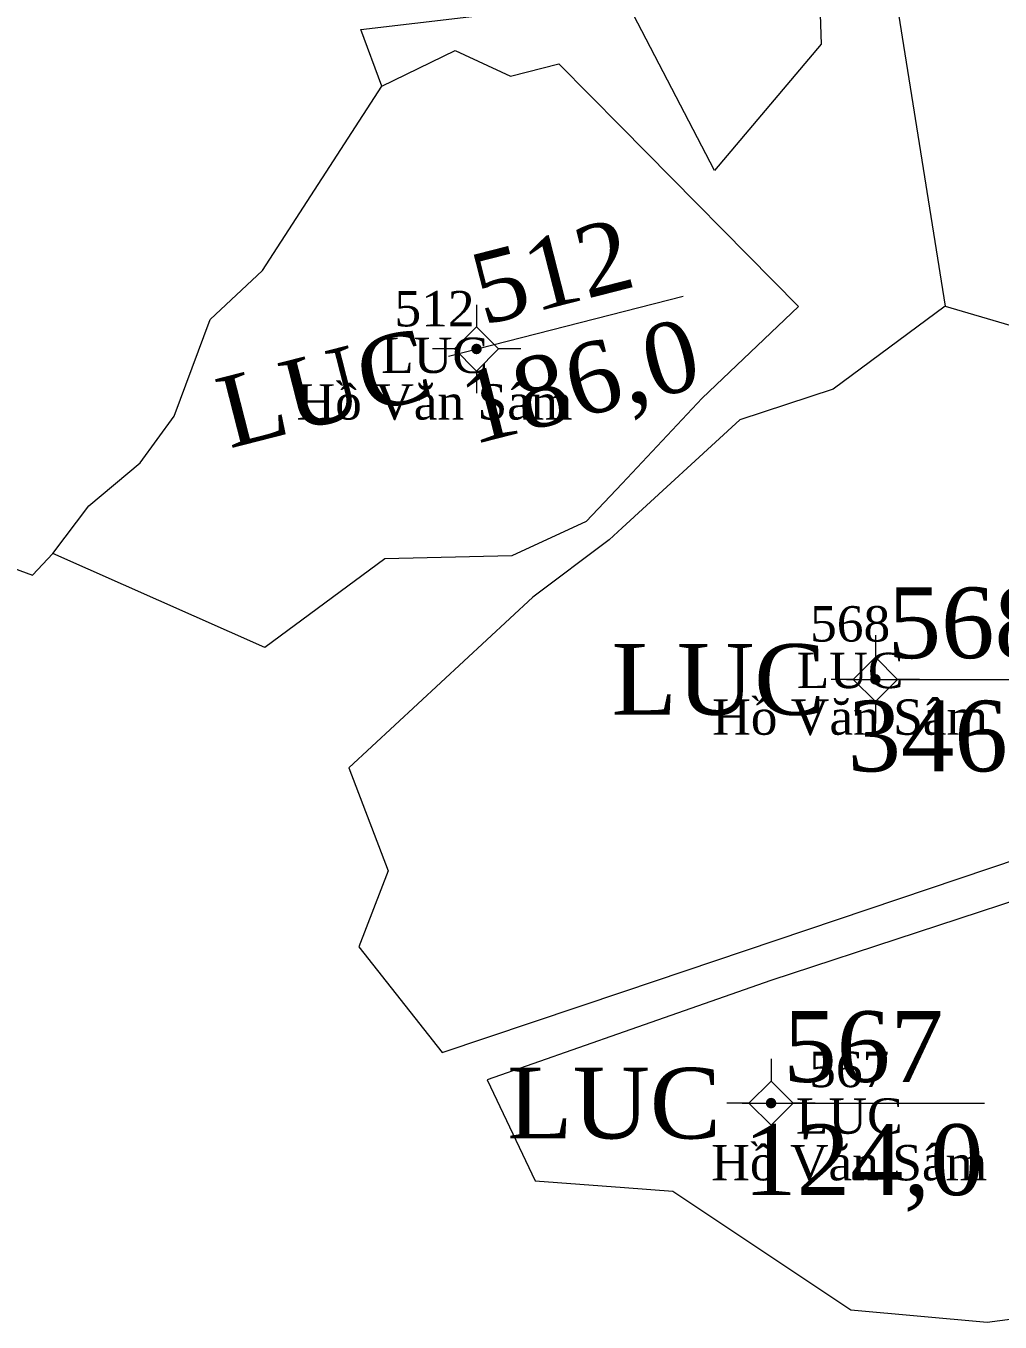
# Model space of a CAD drawing. Header units: metres. Extents: x 543340 to 549474, y 1840490 to 1845220.
# Drawn here: x 546853.87 to 546881.42, y 1842431.83 to 1842468.47 of the extents above; entities that cross this region are included whole.
import ezdxf
from ezdxf.enums import TextEntityAlignment as Align

# ---------------------------------------------------------------- set-up
doc = ezdxf.new("R2010")
doc.units = ezdxf.units.M
doc.header["$MEASUREMENT"] = 0
for name, color, linetype, lineweight in [('Level 10', 7, 'Continuous', 0), ('Level 11', 7, 'Continuous', 0), ('Level 13', 7, 'Continuous', 0), ('Level 15', 7, 'Continuous', 0), ('Level 2', 7, 'Continuous', 0), ('Level 4', 7, 'Continuous', 0)]:
    doc.layers.add(name, color=color, linetype=linetype, lineweight=lineweight)
doc.styles.add('Style-Times New Roman', font='times.ttf')

# ---------------------------------------------------------------- blocks, each defined once
blk = doc.blocks.new('CENTRD')
at = {"layer": 'Level 11', "linetype": 'Continuous', "lineweight": 0}
h = blk.add_hatch(color=1, dxfattribs=at)
edge = h.paths.add_edge_path()
edge.add_arc((0, 0), 1.5, 0, 360)
at = {"layer": 'Level 11', "color": 1, "linetype": 'Continuous', "lineweight": 0}
for p, q in [((0, 12.5), (0, 6.25)), ((0, 6.25), (-6.25, 0)), ((6.25, 0), (0, 6.25)), ((-6.25, 0), (-12.5, 0)), ((-6.25, 0), (0, -6.25)), ((0, -6.25), (6.25, 0)), ((12.5, 0), (6.25, 0)), ((0, -6.25), (0, -12.5))]:
    blk.add_line(p, q, dxfattribs=at)
blk = doc.blocks.new('N_THUA_46')
at = {"layer": 'Level 13', "color": 1, "linetype": 'Continuous', "lineweight": 0}
blk.add_line((-0.795, -0.203), (5.847, 1.494), dxfattribs=at)
at = {"layer": 'Level 13', "color": 5, "linetype": 'Continuous', "lineweight": 0, "style": 'Style-Times New Roman'}
blk.add_text('512', height=2, rotation=14.3311, dxfattribs=at).set_placement((2.13, 2.196), align=Align.MIDDLE_CENTER)
at = {"layer": 'Level 2', "color": 3, "linetype": 'Continuous', "lineweight": 0, "style": 'Style-Times New Roman'}
blk.add_text('LUC', height=2, rotation=14.3311, dxfattribs=at).set_placement((-1.377, -0.352), align=Align.MIDDLE_RIGHT)
at = {"layer": 'Level 4', "color": 1, "linetype": 'Continuous', "lineweight": 0, "style": 'Style-Times New Roman'}
blk.add_text('186,0', height=2, rotation=14.3311, dxfattribs=at).set_placement((2.922, -0.905), align=Align.MIDDLE_CENTER)
blk = doc.blocks.new('N_THUA_51')
at = {"layer": 'Level 13', "color": 1, "linetype": 'Continuous', "lineweight": 0}
blk.add_line((-0.816, 0), (6.04, 0), dxfattribs=at)
at = {"layer": 'Level 13', "color": 5, "linetype": 'Continuous', "lineweight": 0, "style": 'Style-Times New Roman'}
blk.add_text('567', height=2, dxfattribs=at).set_placement((2.612, 1.6), align=Align.MIDDLE_CENTER)
at = {"layer": 'Level 2', "color": 3, "linetype": 'Continuous', "lineweight": 0, "style": 'Style-Times New Roman'}
blk.add_text('LUC', height=2, dxfattribs=at).set_placement((-1.416, 0), align=Align.MIDDLE_RIGHT)
at = {"layer": 'Level 4', "color": 1, "linetype": 'Continuous', "lineweight": 0, "style": 'Style-Times New Roman'}
blk.add_text('124,0', height=2, dxfattribs=at).set_placement((2.612, -1.6), align=Align.MIDDLE_CENTER)
blk = doc.blocks.new('N_THUA_52')
at = {"layer": 'Level 13', "color": 1, "linetype": 'Continuous', "lineweight": 0}
blk.add_line((-0.815, 0), (6.041, 0), dxfattribs=at)
at = {"layer": 'Level 13', "color": 5, "linetype": 'Continuous', "lineweight": 0, "style": 'Style-Times New Roman'}
blk.add_text('568', height=2, dxfattribs=at).set_placement((2.613, 1.6), align=Align.MIDDLE_CENTER)
at = {"layer": 'Level 2', "color": 3, "linetype": 'Continuous', "lineweight": 0, "style": 'Style-Times New Roman'}
blk.add_text('LUC', height=2, dxfattribs=at).set_placement((-1.415, 0), align=Align.MIDDLE_RIGHT)
at = {"layer": 'Level 4', "color": 1, "linetype": 'Continuous', "lineweight": 0, "style": 'Style-Times New Roman'}
blk.add_text('346,0', height=2, dxfattribs=at).set_placement((2.613, -1.6), align=Align.MIDDLE_CENTER)

msp = doc.modelspace()

# ---------------------------------------------------------------- linework, layer by layer
at = {"layer": 'Level 10', "color": 7, "lineweight": 0}
msp.add_line((546875.74, 1842486.36), (546879.86, 1842460.55), dxfattribs=at)
at = {"layer": 'Level 10', "color": 7, "lineweight": 0, "flags": 128}
for points in [[(546864.15, 1842477.67), (546867.23, 1842480.15), (546870.629, 1842481.515), (546873.23, 1842482.56), (546876.17, 1842473.58), (546876.36, 1842467.96), (546873.34, 1842464.39), (546870.93, 1842469.02), (546870.672, 1842469.716), (546869.76, 1842472.18)], [(546863.93, 1842466.77), (546863.34, 1842468.37), (546867.92, 1842468.91), (546869.33, 1842470.26), (546869.76, 1842472.18)], [(546863.93, 1842466.77), (546866.01, 1842467.78), (546867.57, 1842467.05), (546868.94, 1842467.4), (546870.687, 1842465.632), (546875.72, 1842460.54), (546872.99, 1842457.95), (546870.724, 1842455.539), (546869.71, 1842454.46), (546867.61, 1842453.49), (546864.02, 1842453.41), (546860.62, 1842450.9), (546854.63, 1842453.56)], [(546854.63, 1842453.56), (546855.65, 1842454.91), (546857.1, 1842456.12), (546858.06, 1842457.44), (546859.08, 1842460.17), (546860.56, 1842461.56), (546863.93, 1842466.77)], [(546879.86, 1842460.55), (546876.7, 1842458.2), (546874.06, 1842457.34), (546870.729, 1842454.279), (546870.36, 1842453.94), (546868.2, 1842452.32), (546863, 1842447.5), (546864.11, 1842444.59), (546863.28, 1842442.44), (546865.64, 1842439.45), (546870.777, 1842441.178), (546881.99, 1842444.95)], [(546879.86, 1842460.55), (546889.65, 1842457.68), (546891.83, 1842451.45), (546886.8, 1842447.28), (546881.99, 1842444.95)], [(546846.78, 1842455.62), (546854.05, 1842452.95), (546854.63, 1842453.56)], [(546883.21, 1842444.2), (546874.93, 1842441.49), (546870.781, 1842440.036), (546866.91, 1842438.68), (546868.27, 1842435.82), (546870.797, 1842435.632), (546872.16, 1842435.53), (546877.2, 1842432.18), (546881.05, 1842431.83), (546883.63, 1842432.17)]]:
    msp.add_lwpolyline(points, dxfattribs=at)

# ---------------------------------------------------------------- block references
at = {"layer": 'Level 11', "color": 1, "linetype": 'Continuous', "lineweight": 0, "xscale": 0.1, "yscale": 0.1, "zscale": 0.1}
for p in [(546866.61, 1842459.34), (546877.89, 1842450), (546874.94, 1842438.02)]:
    msp.add_blockref('CENTRD', p, dxfattribs=at)
at = {"layer": 'Level 2', "color": 3, "linetype": 'Continuous', "lineweight": 0}
for name, p in [('N_THUA_46', (546866.61, 1842459.34)), ('N_THUA_52', (546877.89, 1842450)), ('N_THUA_51', (546874.94, 1842438.02))]:
    msp.add_blockref(name, p, dxfattribs=at)

# ---------------------------------------------------------------- texts
at = {"layer": 'Level 15', "color": 1, "linetype": 'Continuous', "lineweight": 0, "char_height": 1, "attachment_point": 5, "line_spacing_factor": 0.790495, "style": 'Style-Times New Roman'}
for s, insert in [('512\\PLUC\\PHồ Văn Sâm', (546865.422, 1842459.15)), ('568\\PLUC\\PHồ Văn Sâm', (546877.176, 1842450.24)), ('567\\PLUC\\PHồ Văn Sâm', (546877.15, 1842437.643))]:
    msp.add_mtext(s, dxfattribs=dict(at, insert=insert))

doc.saveas('drawing.dxf')
